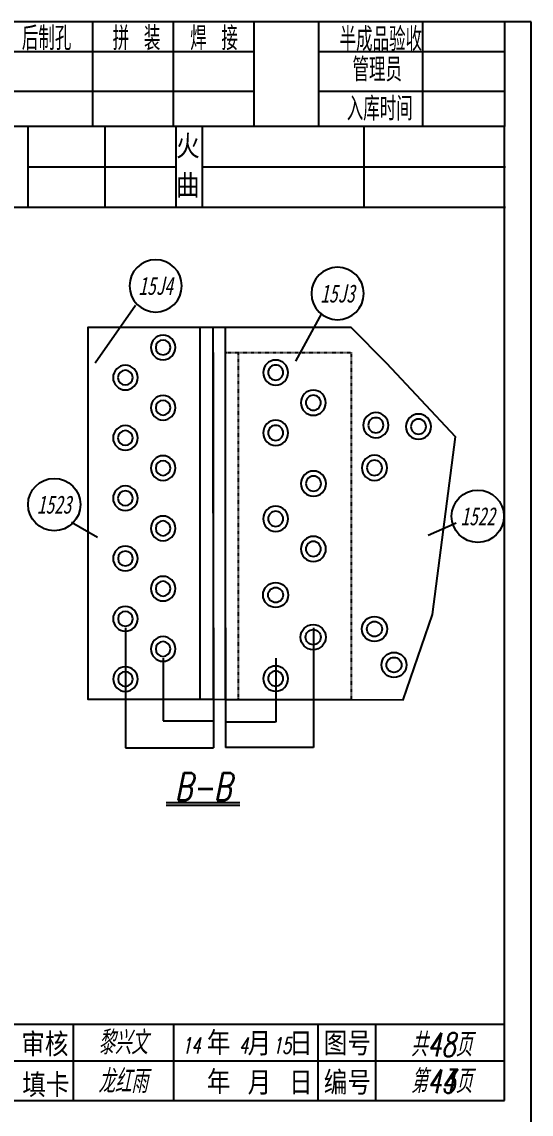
# Model space of a CAD drawing. Header units: millimetres. Extents: x -1378 to 644, y -1773 to 1979.
# Drawn here: x -888 to -790.7, y -1559.4 to -1350.7 of the extents above; entities that cross this region are included whole.
import ezdxf
from ezdxf.enums import TextEntityAlignment as Align

# ---------------------------------------------------------------- set-up
doc = ezdxf.new("R2010")
doc.units = ezdxf.units.MM
doc.linetypes.add('LPY8', pattern=[0.009000000000000001, 0.005, -0.004])
for name, color, linetype in [('1', 7, 'Continuous'), ('19', 7, 'Continuous'), ('21', 7, 'Continuous'), ('22', 7, 'Continuous'), ('6', 7, 'Continuous')]:
    doc.layers.add(name, color=color, linetype=linetype)
doc.styles.add('hz', font='txt.shx', dxfattribs={"width": 0.7, "oblique": 12, "bigfont": 'hztxt.shx'})
doc.dimstyles.new('ISO-25', dxfattribs={"dimscale": 0.001, "dimtxt": 2.5, "dimasz": 2.5, "dimexe": 1.25, "dimexo": 0.625, "dimtad": 1, "dimtxsty": 'Standard', "dimcen": 2.5, "dimadec": 0, "dimazin": 0, "dimtfac": 1, "dimtmove": 0, "dimatfit": 3, "dimfxl": 0, "dimarcsym": 0})

# ---------------------------------------------------------------- blocks, each defined once
blk = doc.blocks.new('d0')
at = {"color": 21}
for radius in [1, 0.6]:
    blk.add_circle((0, 0), radius, dxfattribs=at)
blk = doc.blocks.new('*D110')
at = {"layer": '1', "color": 0, "lineweight": -2}
for p, q in [((-849.0793632084922, -1466.475419613288), (-849.0793632084922, -1489.285550184816)), ((-832.2791030479987, -1466.475419613288), (-832.2791030479987, -1489.285550184816)), ((-832.2816030479987, -1489.284300184816), (-849.0768632084921, -1489.284300184816))]:
    blk.add_line(p, q, dxfattribs=at)
at = {"layer": '1', "color": 0}
for points in [[(-849.0768632084921, -1489.283883518149), (-849.0768632084921, -1489.284716851483), (-849.0793632084922, -1489.284300184816)], [(-832.2816030479987, -1489.283883518149), (-832.2816030479987, -1489.284716851483), (-832.2791030479987, -1489.284300184816)]]:
    blk.add_solid(points, dxfattribs=at)
at = {"layer": 'Defpoints', "color": 0}
for p in [(-849.0793632084922, -1466.474794613288, -0.005622505473188364), (-832.2791030479987, -1466.474794613288, -0.005748254989205156), (-849.0793632084922, -1489.284300184816)]:
    blk.add_point(p, dxfattribs=at)
at = {"layer": '1', "color": 0, "insert": (-840.6792331282454, -1489.282425184816), "char_height": 0.0025, "attachment_point": 5}
blk.add_mtext('176', dxfattribs=at)
blk = doc.blocks.new('*D108')
at = {"layer": '1', "color": 0, "lineweight": -2}
for p, q in [((-868.1833530157614, -1466.475419613317), (-868.1833530157614, -1489.377159090573)), ((-851.3833530167519, -1466.475419613317), (-851.3833530167519, -1489.377159090573)), ((-868.1808530157614, -1489.375909090573), (-851.385853016752, -1489.375909090573))]:
    blk.add_line(p, q, dxfattribs=at)
at = {"layer": '1', "color": 0}
for points in [[(-868.1808530157614, -1489.375492423907), (-868.1808530157614, -1489.37632575724), (-868.1833530157614, -1489.375909090573)], [(-851.385853016752, -1489.375492423907), (-851.385853016752, -1489.37632575724), (-851.3833530167519, -1489.375909090573)]]:
    blk.add_solid(points, dxfattribs=at)
at = {"layer": 'Defpoints', "color": 0}
for p in [(-868.1833530157614, -1466.474794613317, -0.005358334493692849), (-851.3833530167519, -1466.474794613317, -0.005540782653189366), (-851.3833530167519, -1489.375909090573)]:
    blk.add_point(p, dxfattribs=at)
at = {"layer": '1', "color": 0, "insert": (-859.7833530162567, -1489.374034090573), "char_height": 0.0025, "attachment_point": 5}
blk.add_mtext('176', dxfattribs=at)
blk = doc.blocks.new('*D109')
at = {"layer": '1', "color": 0, "lineweight": -2}
for p, q in [((-860.9834528665242, -1472.235419613316), (-860.9834528665242, -1484.197950439406)), ((-851.3833530167515, -1472.235419613316), (-851.3833530167515, -1484.197950439406)), ((-860.9809528665241, -1484.196700439406), (-851.3858530167515, -1484.196700439406))]:
    blk.add_line(p, q, dxfattribs=at)
at = {"layer": '1', "color": 0}
for points in [[(-860.9809528665241, -1484.19628377274), (-860.9809528665241, -1484.197117106073), (-860.9834528665242, -1484.196700439406)], [(-851.3858530167515, -1484.19628377274), (-851.3858530167515, -1484.197117106073), (-851.3833530167515, -1484.196700439406)]]:
    blk.add_solid(points, dxfattribs=at)
at = {"layer": 'Defpoints', "color": 0}
for p in [(-860.9834528665242, -1472.234794613316, -0.005333489610512716), (-851.3833530167515, -1472.234794613316, -0.00554078265318917), (-851.3833530167515, -1484.196700439406)]:
    blk.add_point(p, dxfattribs=at)
at = {"layer": '1', "color": 0, "insert": (-856.1834029416378, -1484.194825439406), "char_height": 0.0025, "attachment_point": 5}
blk.add_mtext('101', dxfattribs=at)
blk = doc.blocks.new('*D111')
at = {"layer": '1', "color": 0, "lineweight": -2}
for p, q in [((-849.0793632084926, -1472.23541961329), (-849.0793632084926, -1484.489505361881)), ((-839.479003195, -1472.23541961329), (-839.479003195, -1484.489505361881)), ((-839.4815031950001, -1484.488255361881), (-849.0768632084926, -1484.488255361881))]:
    blk.add_line(p, q, dxfattribs=at)
at = {"layer": '1', "color": 0}
for points in [[(-849.0768632084926, -1484.487838695214), (-849.0768632084926, -1484.488672028548), (-849.0793632084926, -1484.488255361881)], [(-839.4815031950001, -1484.487838695214), (-839.4815031950001, -1484.488672028548), (-839.479003195, -1484.488255361881)]]:
    blk.add_solid(points, dxfattribs=at)
at = {"layer": 'Defpoints', "color": 0}
for p in [(-849.0793632084926, -1472.23479461329, -0.005622505473187737), (-839.479003195, -1472.23479461329, -0.005567028138065985), (-849.0793632084926, -1484.488255361881)]:
    blk.add_point(p, dxfattribs=at)
at = {"layer": '1', "color": 0, "insert": (-844.2791832017463, -1484.486380361881), "char_height": 0.0025, "attachment_point": 5}
blk.add_mtext('101', dxfattribs=at)
blk = doc.blocks.new('xytfsc')
at = {"color": 243}
for p, q in [((0.2119981069793931, 0.1756660281181865), (-0.08180189302063978, 0.1756660281181865)), ((0.1282390591114501, 0.1756660281181865), (0.1282390591114501, 0.1557118104779665)), ((0.1436390591114496, 0.1756660281181865), (0.1436390591114497, 0.1557118104779665)), ((0.1590390591114494, 0.1756660281181865), (0.1590390591114493, 0.1557118104779665)), ((0.1590390591114494, 0.1756660281181865), (0.1590390591114493, 0.1557118104779665)), ((0.1713881142505892, 0.1756660281181865), (0.1713881142505892, 0.1556970395588582)), ((0.1912480675326801, 0.1756660281181865), (0.1912480675326801, 0.1556970395588582)), ((0.2069206040023625, 0.1756660281181865), (0.2069206040023625, 0.1556999999999807)), ((0.2119981069793931, 0.1456999999999898), (0.2119981069793931, 0.1756660281181866)), ((0.1590390591114492, 0.1699052611793964), (0.009343547070755465, 0.1699052611793964)), ((0.2069206040023625, 0.1699052611793964), (0.1713881142505892, 0.1699052611793964)), ((0.1590390591114492, 0.1623816372641632), (0.009343547070755465, 0.1623816372641632)), ((0.2069206040023625, 0.1623816372641632), (0.1713881142505892, 0.1623816372641632)), ((0.2069206040023625, 0.1556999999999807), (-0.06670189302062168, 0.1556999999999807)), ((0.115893155820657, 0.1556970395588582), (0.115893155820657, 0.1401970395588268)), ((0.1305946114652267, 0.1556970395588582), (0.1305946114652267, 0.1401970395588268)), ((0.144136461840929, 0.1556970395588582), (0.144136461840929, 0.1401970395588268)), ((0.149150303690447, 0.1556970395588582), (0.149150303690447, 0.1401970395588268)), ((0.1800706029964368, 0.1556970395588582), (0.1800706029964368, 0.1401970395588268)), ((0.2069206040023625, -0.03041769200676575), (0.2069206040023625, 0.1556999999999807)), ((0.115893155820657, 0.1479470395588141), (0.144136461840929, 0.1479470395588141)), ((0.149150303690447, 0.1479470395588141), (0.2070965826822823, 0.1479470395588141)), ((0.2119981069793931, -0.03550000000000003), (0.2119981069793931, 0.1456999999999898)), ((0.2070965826822823, 0.1401970395588268), (-0.06670189302062168, 0.1401970395588268)), ((-0.06670189302062168, -0.01580359560226546), (0.2069206040023625, -0.01580359560226546)), ((0.1246095262382875, -0.03053264624507895), (0.1246095262382875, -0.0158674227458146)), ((0.1437750562829757, -0.0304212194424604), (0.1437750562829757, -0.01575599594319604)), ((0.1713153053457569, -0.03044566928007092), (0.1713153053457569, -0.01578044578080656)), ((0.1823401508876538, -0.03042733090642108), (0.1823401508876538, -0.01576210740709988)), ((0.03293604349468582, -0.02282133209506404), (0.2069206040023625, -0.02282133209506404)), ((-0.06670189302062168, -0.03041769200676575), (0.2069206040023625, -0.03041769200676575))]:
    blk.add_line(p, q, dxfattribs=at)
at = {"color": 243, "style": 'hz', "width": 0.7}
for s, p in [(' 后制孔', (0.1119142199866298, 0.1702582894362837)), ('拼 装', (0.1320676244899056, 0.1702582894362837)), (' 焊 接', (0.1440676463303413, 0.1702582894362837)), ('半成品验收', (0.1754148552770184, 0.17009081662611)), ('管理员', (0.1778732141532154, 0.1642803059513241)), ('入库时间', (0.1767723680015715, 0.1568099015570553))]:
    blk.add_text(s, height=0.0045, dxfattribs=at).set_placement(p)
at = {"color": 25, "style": 'hz'}
for s, p in [('火', (0.1441815548179471, 0.1495717984769971)), ('曲', (0.1441815548179471, 0.142071798477004)), ('审核', (0.1146189310481128, -0.02199924418447202)), ('年', (0.1500464708567216, -0.0217049306504446)), ('月', (0.1578457398947813, -0.02183650049470137)), ('日', (0.165761998036117, -0.02182188700463533)), ('填卡', (0.1148046463357838, -0.02976734870644399)), ('年', (0.1500464708567216, -0.02918454778050367)), ('月', (0.1578457398947813, -0.02931611762476044)), ('日', (0.165761998036117, -0.0293015041346944))]:
    blk.add_text(s, height=0.0045, dxfattribs=at).set_placement(p)
at = {"color": 243, "style": 'hz'}
for s, p in [('图号', (0.1723960165372483, -0.02179937828155792)), ('编号', (0.1723960165372483, -0.0292993782815511))]:
    blk.add_text(s, height=0.0045, dxfattribs=at).set_placement(p)
blk = doc.blocks.new('lhbff')
at = {"color": 140}
blk.add_circle((0, 0), 1, dxfattribs=at)
at = {"color": 140, "flags": 1}
for tag, p in [('NO', (2.185244762359961, 5.36029411498683)), ('J1', (2.185244762359961, 5.026960781653496)), ('J2', (2.185244762359961, 4.693627448320163)), ('J3', (2.185244762359961, 4.36029411498683)), ('J4', (2.185244762359961, 4.026960781653497)), ('K1', (2.185244762359961, 3.693627448320164)), ('K2', (2.185244762359961, 3.36029411498683)), ('K3', (2.185244762359961, 3.026960781653497)), ('K4', (2.185244762359961, 2.693627448320163)), ('K5', (2.185244762359961, 2.36029411498683))]:
    blk.add_attdef(tag, p, '', height=0.2, dxfattribs=at)

msp = doc.modelspace()

# ---------------------------------------------------------------- linework, layer by layer
for p, q in [((-873.49571377479, -1449.208469725942, 0.003240119961962112), (-878.4596820156056, -1446.342521325856, 0.003240119961962112)), ((-810.3813714382721, -1448.767086689226, 0.003240119961962112), (-805.0286058417595, -1446.407558259036, 0.003240119961962112))]:
    msp.add_line(p, q)
at = {"layer": '1', "color": 134}
msp.add_line((-866.2307849613196, -1404.856562751828), (-873.9842376774427, -1415.904952977868), dxfattribs=at)
at = {"layer": '1', "color": 7}
for p, q in [((-835.6245889840426, -1415.515916984933, -0.004976780857958224), (-830.63324933291, -1406.387183900751, -0.004976780857958224)), ((-846.3339761239301, -1499.893331907586), (-860.4266120259756, -1499.893331907586)), ((-846.3339761239301, -1500.410794097334), (-860.4266120259756, -1500.410794097334))]:
    msp.add_line(p, q, dxfattribs=at)
at = {"layer": '21', "color": 53, "linetype": 'LPY8', "extrusion": (-0.1717393562888865, 0.9690829547625638, -0.177154791891548)}
for p, q in [((-849.0843555492476, -1413.841721388561, 0.0008070097810615185), (-825.084356154626, -1413.838388447999, 0.005043716931287135)), ((-825.0824965543637, -1413.838388189756, 0.003097008828149854), (-825.078409584872, -1480.206667749296, 0.003345030797505818))]:
    msp.add_line(p, q, dxfattribs=at)
at = {"layer": '21', "color": 53, "linetype": 'LPY8', "extrusion": (-2.109485413325351e-05, -3.738354903507078e-06, -0.9999999997705159)}
msp.add_line((-846.5824128898105, -1480.153583287077, 0.003798456162023708), (-846.5864964064551, -1413.841374504549, 0.003550643732290265), dxfattribs=at)
at = {"layer": '22', "color": 200, "extrusion": (1.037649761646485e-05, 3.613046581336655e-06, 0.9999999999396373), "elevation": -0.01052207328930882}
msp.add_lwpolyline([(-818.2569238935093, -1415.919659732152), (-825.0827920649579, -1409.039390430702), (-875.3867817767053, -1409.042488156655), (-875.3864270751887, -1414.802488145726), (-875.3860132609913, -1421.522419315674), (-875.3824071246681, -1480.082488021954), (-815.1214412335347, -1480.231247344661), (-809.5016383044585, -1463.890616541705), (-809.5016383044585, -1463.890616541705), (-805.1321175473707, -1429.933205263626), (-818.2569238935093, -1415.919659732152)], dxfattribs=at)
msp.add_lwpolyline([(-818.2569238935093, -1415.919659732152), (-825.0827920649579, -1409.039390430702), (-875.3867817767053, -1409.042488156655), (-875.3864270751887, -1414.802488145726), (-875.3860132609913, -1421.522419315674), (-875.3824071246681, -1480.082488021954), (-815.1214412335347, -1480.231247344661), (-809.5016383044585, -1463.890616541705), (-809.5016383044585, -1463.890616541705), (-805.1321175473707, -1429.933205263626), (-818.2569238935093, -1415.919659732152)], dxfattribs=at)
at = {"layer": '6', "color": 8, "extrusion": (-0.1717393562888865, 0.9690829547625638, -0.177154791891548)}
for p, q in [((-875.3867817859941, -1409.04248818548, 0.003646578293586347), (-875.382407131202, -1480.082488050317, 0.003912058742787937)), ((-851.3824034375008, -1480.141734101916, 0.003817944145970489), (-851.3867818316855, -1409.041010262495, 0.003552236767880624)), ((-849.0784132734186, -1480.147421697711, 0.003851085891838831), (-849.0827920265824, -1409.040868382515, 0.003585356728681365)), ((-875.3864935255638, -1413.852058679442, 0.001697662158182178), (-875.3824210417973, -1480.092058553815, 0.001938408592251639)), ((-851.3824214221504, -1480.090583001665, 0.005948364457642047), (-851.3864939059183, -1413.850583127292, 0.005707618023572504)), ((-849.0751442789704, -1480.177720517904, 0.006344576314067264), (-849.0843555492476, -1413.841721388561, 0.0008070097810615185)), ((-875.3824210417973, -1480.092058553815, 0.001938408592251639), (-851.3824214221504, -1480.090583001665, 0.005948364457642047)), ((-825.0751448843496, -1480.174387577342, 0.01058128346441362), (-849.0751442789704, -1480.177720517904, 0.006344576314067264))]:
    msp.add_line(p, q, dxfattribs=at)
at = {"layer": '6', "color": 8, "extrusion": (3.930666767856609e-06, 3.737297930985728e-06, 0.9999999999852912)}
msp.add_line((-853.8784038216461, -1480.135572512548, 0.003827732063979479), (-853.8827818269332, -1409.041163966488, 0.00356204828649023), dxfattribs=at)
at = {"layer": '6', "color": 8, "extrusion": (-0.0001670817175256858, 3.624184685722422e-06, 0.9999999860352824)}
msp.add_line((-853.8784213825943, -1480.090736459086, 0.00553132904758491), (-853.8824938663623, -1413.850736584717, 0.005290582613478396), dxfattribs=at)

# ---------------------------------------------------------------- block references
at = {"layer": '1', "color": 134, "xscale": 1000, "yscale": 1000, "zscale": 1000}
msp.add_blockref('xytfsc', (-1002.68026146645, -1526.33912905534), dxfattribs=at)
msp.add_blockref('xytfsc', (-1002.68026146645, -1526.33912905534), dxfattribs=at)
at = {"layer": '19', "color": 8, "extrusion": (1.632551992427212e-05, 3.73806120759605e-06, 0.9999999998597522), "xscale": -2.351999999999851, "yscale": 2.351999999999969, "zscale": 2.352000000000033, "rotation": 270.0035282799563}
for p in [(-860.9865452894089, -1412.881601375118, -0.01577778870476778), (-868.1861905743696, -1418.642044740937, -0.01577778870463407), (-860.9858358866313, -1424.401601353284, -0.01577778870462784), (-868.1854811715943, -1430.162044719096, -0.01577778870466184), (-860.9851264838538, -1435.92160133145, -0.01577778870440393), (-868.1847717688157, -1441.682044697251, -0.01577778870458573), (-860.9844170810785, -1447.441601309591, -0.01577778870459967), (-868.1840623660391, -1453.202044675413, -0.01577778870462369), (-860.983707678301, -1458.961601287756, -0.01577778870440262), (-868.1833529632625, -1464.722044653568, -0.01577778870455752), (-860.9829982755263, -1470.481601265919, -0.01577778870446752), (-868.182643560487, -1476.242044631727, -0.01577778870457532)]:
    msp.add_blockref('d0', p, dxfattribs=at)
at = {"layer": '19', "color": 8, "extrusion": (-2.109485413325352e-05, -3.738354903507079e-06, -0.9999999997705159), "xscale": 2.400000000000037, "yscale": 2.399999999999766, "zscale": 2.399999999999984, "rotation": 89.996471721063}
for p in [(839.4822598838082, -1417.680208315824, 0.01959341575633182), (832.281905196174, -1423.439764928302, 0.01959341575632617), (839.4815504812385, -1429.200208293979, 0.01959341575631115), (839.4805395825755, -1445.61620826285, 0.01959341575641473), (832.2801848949406, -1451.375764875321, 0.01959341575637217), (839.4786596657611, -1476.144208204973, 0.01959341575628356)]:
    msp.add_blockref('d0', p, dxfattribs=at)
at = {"layer": '19', "color": 8, "extrusion": (-9.618728729368515e-06, -1.118231058221459e-05, -0.999999999891218), "xscale": 2.400000000000213, "yscale": 2.399999999999951, "zscale": 2.400000000000029, "rotation": 136.8756781069801}
for p in [(820.3418942836933, -1427.737142363935, 0.0209960013117382), (812.2003887202532, -1428.003764119379, 0.02099600131178343), (820.6085160391408, -1435.878647927386, 0.02099600131172296), (832.2534079854508, -1438.893227758595, 0.02099600131152097)]:
    msp.add_blockref('d0', p, dxfattribs=at)
at = {"layer": '19', "color": 8, "extrusion": (1.037649761578401e-05, 3.613046582123728e-06, 0.9999999999396373), "xscale": 2.400000000000162, "yscale": 2.40000000000009, "zscale": 2.399999999999955, "rotation": 161.0210911887787}
for p in [(-839.4916465139, -1460.175292653024, -0.01059657599384482), (-820.6091398082676, -1466.669287148841, -0.01059657599404983), (-832.3122428606225, -1468.227933659748, -0.01059657599384315), (-816.8794248800585, -1473.535525314984, -0.01059657599406544)]:
    msp.add_blockref('d0', p, dxfattribs=at)
at = {"layer": '22', "color": 132, "extrusion": (0.0008479905964386204, -2.783713358311957e-05, 0.9999996400684564), "xscale": -4.99999999999052, "yscale": 5.000000000000041, "zscale": 4.999999999999953, "rotation": 7.89042998139422e-05}
for p in [(-862.3988909414971, -1401.110584500029, -0.9526801730984715), (-827.6529232846387, -1402.572965656864, -0.662798537927177)]:
    msp.add_blockref('lhbff', p, dxfattribs=at)
at = {"layer": '22', "color": 132, "extrusion": (0.01206320527016552, -0.001514185422479275, 0.9999260904292457), "xscale": 5.000000000005667, "yscale": 5.000000000001066, "zscale": 4.999999999999975, "rotation": 0.001007701841890806}
msp.add_blockref('lhbff', (-881.7181096400491, -1442.91634287194, -8.176140167033868), dxfattribs=at)
at = {"layer": '22', "color": 132, "extrusion": (5.633211163737998e-05, 5.632081607856442e-05, 0.9999999968273294), "xscale": 5.000000000000714, "yscale": 4.999999999995881, "zscale": 4.999999999999983, "rotation": 359.9999532548636}
msp.add_blockref('lhbff', (-800.8683396825818, -1445.129155235849, -0.1288406059387479), dxfattribs=at)

# ---------------------------------------------------------------- texts
at = {"layer": '1', "color": 7, "style": 'hz', "oblique": 12, "width": 0.7}
for s, height, p in [('B-B', 5.280000000000001, (-853.3696582965438, -1499.437761341354)), ('黎兴文', 4.5, (-868.6802614664496, -1547.939129055333)), ('14', 3, (-855.5802614664495, -1547.739129055333)), ('4', 3, (-845.5802614664493, -1547.739129055333)), ('15', 3, (-838.2802614664494, -1547.739129055333)), ('龙红雨', 4.5, (-868.6802614664496, -1555.339129055337))]:
    msp.add_text(s, height=height, dxfattribs=at).set_placement(p, align=Align.CENTER)
for s, p in [('共48页', (-813.6802614664495, -1548.339129055339)), ('共48页', (-813.6802614664495, -1548.339129055339)), ('第43页', (-813.6802614664495, -1555.33912905534)), ('第44页', (-813.6802614664495, -1555.33912905534))]:
    msp.add_text(s, height=4.5, dxfattribs=at).set_placement(p)
at = {"layer": '22', "color": 132, "extrusion": (0.0008479905964386204, -2.783713358311957e-05, 0.9999996400684564), "oblique": 12, "width": 0.7}
for s, p in [('15J4', (-862.3988885671417, -1402.83472243116, -0.9684337237301957)), ('15J3', (-827.6529209102831, -1404.297103588001, -0.6785520885589009))]:
    msp.add_text(s, height=3.448275862069, rotation=7.89041614446262e-05, dxfattribs=at).set_placement(p, align=Align.CENTER)
at = {"layer": '22', "color": 132, "extrusion": (0.01206320527016552, -0.001514185422479275, 0.9999260904292457), "oblique": 12, "width": 0.7}
msp.add_text('1523', height=3.448275862069, rotation=0.001007701850044284, dxfattribs=at).set_placement((-881.7180793163142, -1444.640480802821, -8.241745933327325), align=Align.CENTER)
at = {"layer": '22', "color": 132, "extrusion": (5.633211163737998e-05, 5.632081607856442e-05, 0.9999999968273294), "oblique": 12, "width": 0.7}
msp.add_text('1522', height=3.448275862069, rotation=359.9999532549629, dxfattribs=at).set_placement((-800.8683410890128, -1446.853293167047, -0.1283497211302355), align=Align.CENTER)

# ---------------------------------------------------------------- dimensions: what is measured, and where the dimension line sits
at = {"layer": '1', "color": 7}
for base, p1, p2, text, picture, middle in [((-851.3833530167519, -1489.375909090573, 0.003870976578778051), (-868.1833530157614, -1466.474794613317, -0.001487357914914798), (-851.3833530167519, -1466.474794613317, -0.001669806074411315), '176', '*D108', (-859.7833530162567, -1489.375909090573, 0.003870976578778051)), ((-849.0793632084922, -1489.284300184816, 0.003870976578778051), (-832.2791030479987, -1466.474794613288, -0.001877278410427105), (-849.0793632084922, -1466.474794613288, -0.001751528894410313), '176', '*D110', (-840.6792331282454, -1489.284300184816, 0.003870976578778051)), ((-851.3833530167515, -1484.196700439406, 0.003870976578778051), (-860.9834528665242, -1472.234794613316, -0.001462513031734665), (-851.3833530167515, -1472.234794613316, -0.00166980607441112), '101', '*D109', (-856.1834029416378, -1484.196700439406, 0.003870976578778051)), ((-849.0793632084926, -1484.488255361881, 0.003870976578778051), (-839.479003195, -1472.23479461329, -0.001696051559287934), (-849.0793632084926, -1472.23479461329, -0.001751528894409686), '101', '*D111', (-844.2791832017463, -1484.488255361881, 0.003870976578778051))]:
    dim = msp.add_linear_dim(base=base, p1=p1, p2=p2, text=text, dimstyle='ISO-25', override={"dimzin": 0}, dxfattribs=at)
    dim.commit()
    dim.dimension.update_dxf_attribs({"geometry": picture, "text_midpoint": middle, "dimtype": 160})

doc.saveas('drawing.dxf')
